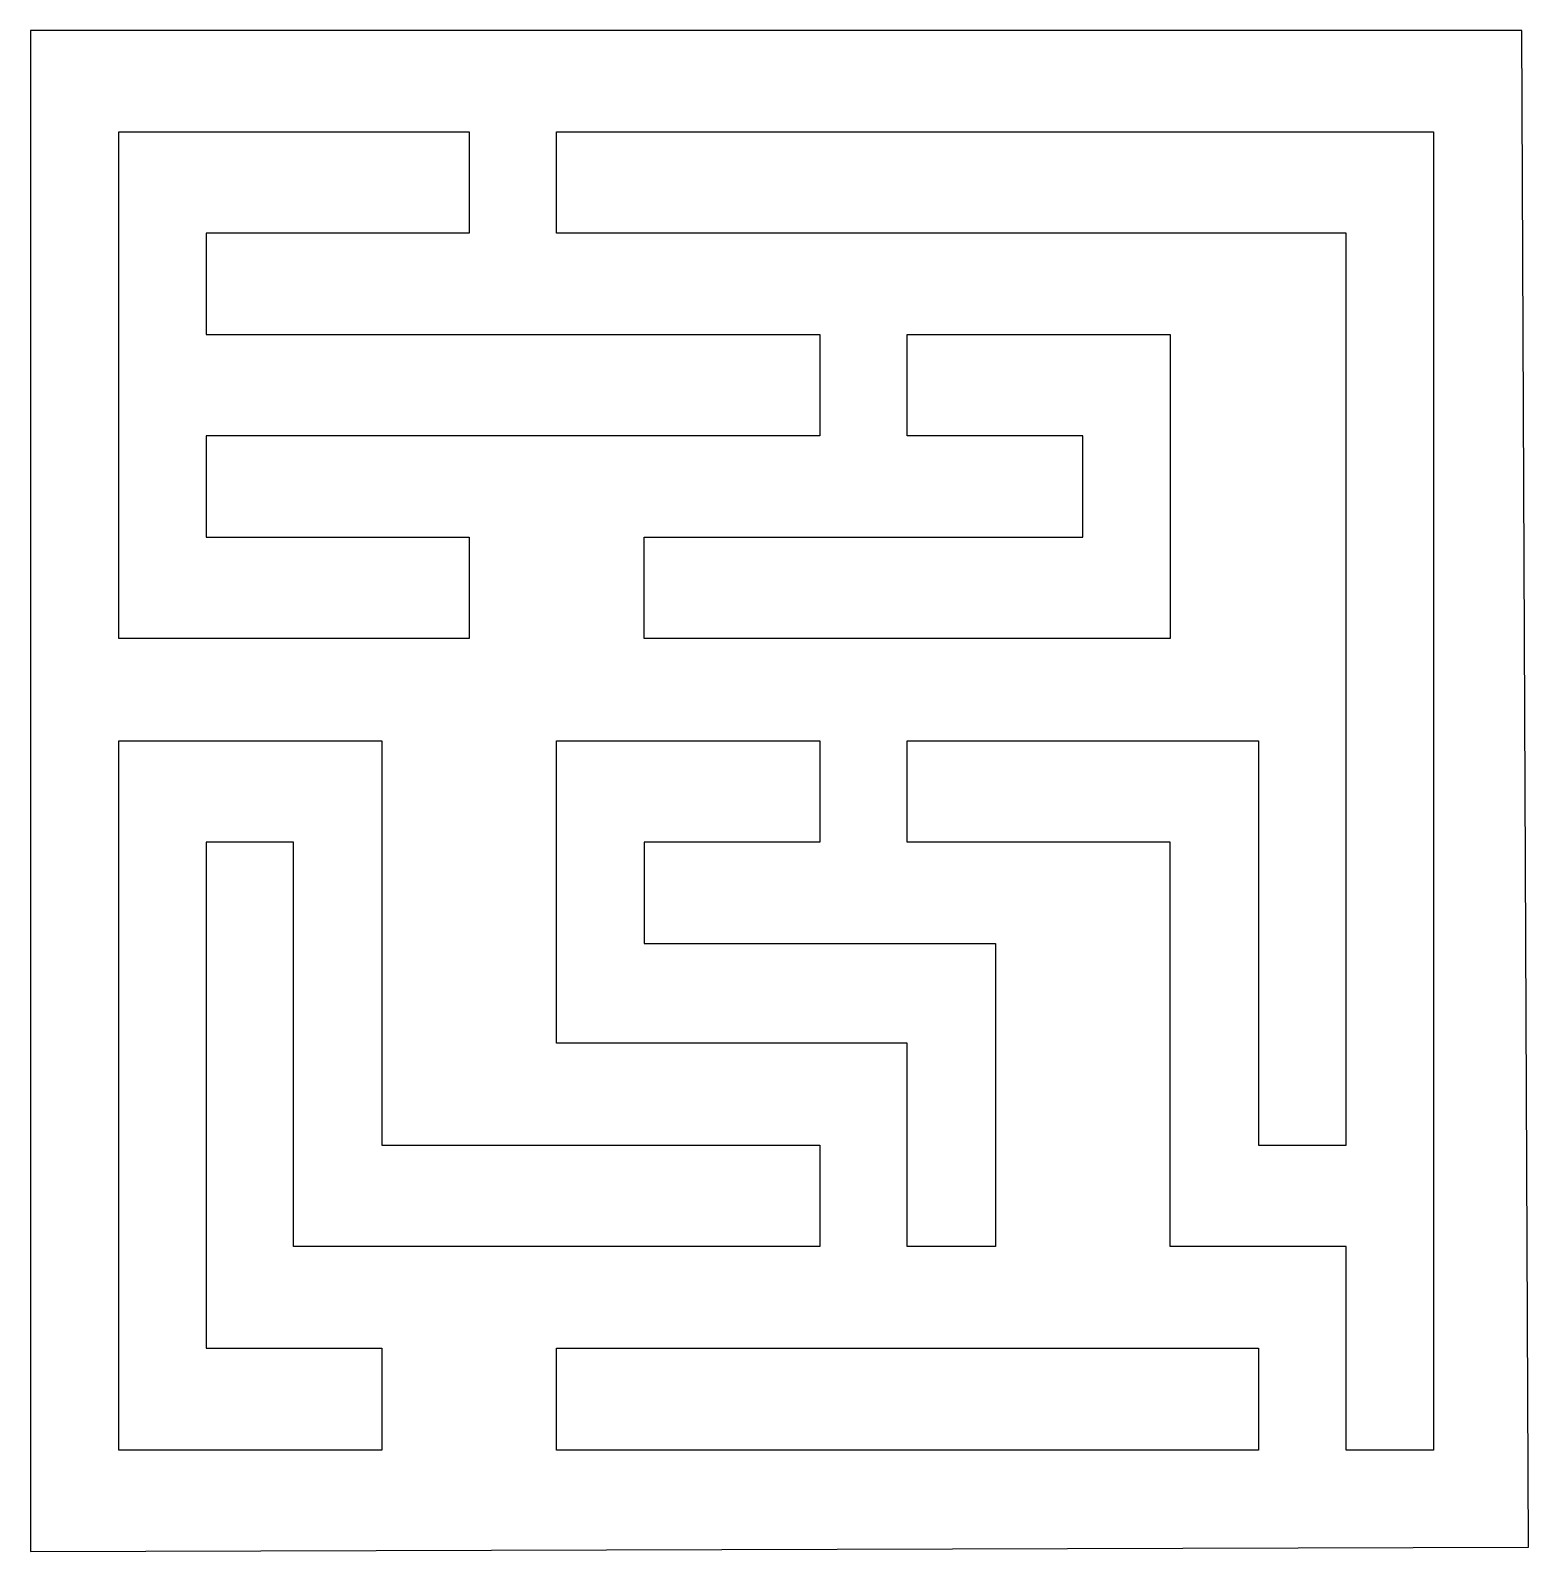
# Model space of a CAD drawing. Header units: centimetres. Extents: x -1.97 to 1.97, y -2 to 2.
import ezdxf

# ---------------------------------------------------------------- set-up
doc = ezdxf.new("R2010")
doc.units = ezdxf.units.CM
doc.header["$MEASUREMENT"] = 0
doc.layers.add('Layer 1', color=7, linetype='Continuous')

msp = doc.modelspace()

# ---------------------------------------------------------------- linework, layer by layer
at = {"layer": 'Layer 1', "color": 177}
for points, knots in [([(-1.96955, -2.00073), (-1.96955, -2.00073), (-1.96955, 2.00073), (-1.96955, 2.00073), (-1.96955, 2.00073), (-1.96955, 2.00073), (1.95152, 2.00073), (1.95152, 2.00073), (1.95152, 2.00073), (1.95152, 2.00073), (1.96955, -1.98933), (1.96955, -1.98933), (1.96955, -1.98933), (1.96955, -1.98933), (-1.96955, -2.00073), (-1.96955, -2.00073)], [0, 0, 0, 0, 0.2, 0.2, 0.2, 0.2, 0.4, 0.4, 0.4, 0.4, 0.6, 0.6, 0.6, 0.6, 1, 1, 1, 1]), ([(0.10591, 0.93429), (0.10591, 0.93429), (0.10591, 1.2009), (0.10591, 1.2009), (0.10591, 1.2009), (0.10591, 1.2009), (-1.50758, 1.2009), (-1.50758, 1.2009), (-1.50758, 1.2009), (-1.50758, 1.2009), (-1.50758, 1.46751), (-1.50758, 1.46751), (-1.50758, 1.46751), (-1.50758, 1.46751), (-0.81576, 1.46751), (-0.81576, 1.46751), (-0.81576, 1.46751), (-0.81576, 1.46751), (-0.81576, 1.73412), (-0.81576, 1.73412), (-0.81576, 1.73412), (-0.81576, 1.73412), (-1.73744, 1.73412), (-1.73744, 1.73412), (-1.73744, 1.73412), (-1.73744, 1.73412), (-1.73744, 0.40106), (-1.73744, 0.40106), (-1.73744, 0.40106), (-1.73744, 0.40106), (-0.81576, 0.40106), (-0.81576, 0.40106), (-0.81576, 0.40106), (-0.81576, 0.40106), (-0.81576, 0.66767), (-0.81576, 0.66767), (-0.81576, 0.66767), (-0.81576, 0.66767), (-1.50758, 0.66767), (-1.50758, 0.66767), (-1.50758, 0.66767), (-1.50758, 0.66767), (-1.50758, 0.93429), (-1.50758, 0.93429), (-1.50758, 0.93429), (-1.50758, 0.93429), (0.10591, 0.93429), (0.10591, 0.93429)], [0, 0, 0, 0, 0.0769231, 0.0769231, 0.0769231, 0.0769231, 0.1538462, 0.1538462, 0.1538462, 0.1538462, 0.2307692, 0.2307692, 0.2307692, 0.2307692, 0.3076923, 0.3076923, 0.3076923, 0.3076923, 0.3846154, 0.3846154, 0.3846154, 0.3846154, 0.4615385, 0.4615385, 0.4615385, 0.4615385, 0.5384615, 0.5384615, 0.5384615, 0.5384615, 0.6153846, 0.6153846, 0.6153846, 0.6153846, 0.6923077, 0.6923077, 0.6923077, 0.6923077, 0.7692308, 0.7692308, 0.7692308, 0.7692308, 0.8461538, 0.8461538, 0.8461538, 0.8461538, 1, 1, 1, 1]), ([(0.33577, -0.13444), (0.33577, -0.13444), (1.02759, -0.13444), (1.02759, -0.13444), (1.02759, -0.13444), (1.02759, -0.13444), (1.02759, -1.19861), (1.02759, -1.19861), (1.02759, -1.19861), (1.02759, -1.19861), (1.48955, -1.19861), (1.48955, -1.19861), (1.48955, -1.19861), (1.48955, -1.19861), (1.48955, -1.73411), (1.48955, -1.73411), (1.48955, -1.73411), (1.48955, -1.73411), (1.71941, -1.73411), (1.71941, -1.73411), (1.71941, -1.73411), (1.71941, -1.73411), (1.71941, 1.73412), (1.71941, 1.73412), (1.71941, 1.73412), (1.71941, 1.73412), (-0.58591, 1.73412), (-0.58591, 1.73412), (-0.58591, 1.73412), (-0.58591, 1.73412), (-0.58591, 1.46751), (-0.58591, 1.46751), (-0.58591, 1.46751), (-0.58591, 1.46751), (1.48955, 1.46751), (1.48955, 1.46751), (1.48955, 1.46751), (1.48955, 1.46751), (1.48955, -0.932), (1.48955, -0.932), (1.48955, -0.932), (1.48955, -0.932), (1.2597, -0.932), (1.2597, -0.932), (1.2597, -0.932), (1.2597, -0.932), (1.2597, 0.13217), (1.2597, 0.13217), (1.2597, 0.13217), (1.2597, 0.13217), (0.33577, 0.13217), (0.33577, 0.13217), (0.33577, 0.13217), (0.33577, 0.13217), (0.33577, -0.13444), (0.33577, -0.13444)], [0, 0, 0, 0, 0.0666667, 0.0666667, 0.0666667, 0.0666667, 0.1333333, 0.1333333, 0.1333333, 0.1333333, 0.2, 0.2, 0.2, 0.2, 0.2666667, 0.2666667, 0.2666667, 0.2666667, 0.3333333, 0.3333333, 0.3333333, 0.3333333, 0.4, 0.4, 0.4, 0.4, 0.4666667, 0.4666667, 0.4666667, 0.4666667, 0.5333333, 0.5333333, 0.5333333, 0.5333333, 0.6, 0.6, 0.6, 0.6, 0.6666667, 0.6666667, 0.6666667, 0.6666667, 0.7333333, 0.7333333, 0.7333333, 0.7333333, 0.8, 0.8, 0.8, 0.8, 0.8666667, 0.8666667, 0.8666667, 0.8666667, 1, 1, 1, 1]), ([(0.33577, 1.2009), (0.33577, 1.2009), (0.33577, 0.93429), (0.33577, 0.93429), (0.33577, 0.93429), (0.33577, 0.93429), (0.79773, 0.93429), (0.79773, 0.93429), (0.79773, 0.93429), (0.79773, 0.93429), (0.79773, 0.66767), (0.79773, 0.66767), (0.79773, 0.66767), (0.79773, 0.66767), (-0.35605, 0.66767), (-0.35605, 0.66767), (-0.35605, 0.66767), (-0.35605, 0.66767), (-0.35605, 0.40106), (-0.35605, 0.40106), (-0.35605, 0.40106), (-0.35605, 0.40106), (1.02759, 0.40106), (1.02759, 0.40106), (1.02759, 0.40106), (1.02759, 0.40106), (1.02759, 1.2009), (1.02759, 1.2009), (1.02759, 1.2009), (1.02759, 1.2009), (0.33577, 1.2009), (0.33577, 1.2009)], [0, 0, 0, 0, 0.1111111, 0.1111111, 0.1111111, 0.1111111, 0.2222222, 0.2222222, 0.2222222, 0.2222222, 0.3333333, 0.3333333, 0.3333333, 0.3333333, 0.4444444, 0.4444444, 0.4444444, 0.4444444, 0.5555556, 0.5555556, 0.5555556, 0.5555556, 0.6666667, 0.6666667, 0.6666667, 0.6666667, 0.7777778, 0.7777778, 0.7777778, 0.7777778, 1, 1, 1, 1]), ([(-1.27773, -1.19861), (-1.27773, -1.19861), (0.10591, -1.19861), (0.10591, -1.19861), (0.10591, -1.19861), (0.10591, -1.19861), (0.10591, -0.932), (0.10591, -0.932), (0.10591, -0.932), (0.10591, -0.932), (-1.04562, -0.932), (-1.04562, -0.932), (-1.04562, -0.932), (-1.04562, -0.932), (-1.04562, 0.13217), (-1.04562, 0.13217), (-1.04562, 0.13217), (-1.04562, 0.13217), (-1.73744, 0.13217), (-1.73744, 0.13217), (-1.73744, 0.13217), (-1.73744, 0.13217), (-1.73744, -1.73411), (-1.73744, -1.73411), (-1.73744, -1.73411), (-1.73744, -1.73411), (-1.04562, -1.73411), (-1.04562, -1.73411), (-1.04562, -1.73411), (-1.04562, -1.73411), (-1.04562, -1.46522), (-1.04562, -1.46522), (-1.04562, -1.46522), (-1.04562, -1.46522), (-1.50758, -1.46522), (-1.50758, -1.46522), (-1.50758, -1.46522), (-1.50758, -1.46522), (-1.50758, -0.13444), (-1.50758, -0.13444), (-1.50758, -0.13444), (-1.50758, -0.13444), (-1.27773, -0.13444), (-1.27773, -0.13444), (-1.27773, -0.13444), (-1.27773, -0.13444), (-1.27773, -1.19861), (-1.27773, -1.19861)], [0, 0, 0, 0, 0.0769231, 0.0769231, 0.0769231, 0.0769231, 0.1538462, 0.1538462, 0.1538462, 0.1538462, 0.2307692, 0.2307692, 0.2307692, 0.2307692, 0.3076923, 0.3076923, 0.3076923, 0.3076923, 0.3846154, 0.3846154, 0.3846154, 0.3846154, 0.4615385, 0.4615385, 0.4615385, 0.4615385, 0.5384615, 0.5384615, 0.5384615, 0.5384615, 0.6153846, 0.6153846, 0.6153846, 0.6153846, 0.6923077, 0.6923077, 0.6923077, 0.6923077, 0.7692308, 0.7692308, 0.7692308, 0.7692308, 0.8461538, 0.8461538, 0.8461538, 0.8461538, 1, 1, 1, 1]), ([(0.10591, 0.13217), (0.10591, 0.13217), (-0.58591, 0.13217), (-0.58591, 0.13217), (-0.58591, 0.13217), (-0.58591, 0.13217), (-0.58591, -0.66311), (-0.58591, -0.66311), (-0.58591, -0.66311), (-0.58591, -0.66311), (0.33577, -0.66311), (0.33577, -0.66311), (0.33577, -0.66311), (0.33577, -0.66311), (0.33577, -1.19861), (0.33577, -1.19861), (0.33577, -1.19861), (0.33577, -1.19861), (0.56788, -1.19861), (0.56788, -1.19861), (0.56788, -1.19861), (0.56788, -1.19861), (0.56788, -0.40105), (0.56788, -0.40105), (0.56788, -0.40105), (0.56788, -0.40105), (-0.35605, -0.40105), (-0.35605, -0.40105), (-0.35605, -0.40105), (-0.35605, -0.40105), (-0.35605, -0.13444), (-0.35605, -0.13444), (-0.35605, -0.13444), (-0.35605, -0.13444), (0.10591, -0.13444), (0.10591, -0.13444), (0.10591, -0.13444), (0.10591, -0.13444), (0.10591, 0.13217), (0.10591, 0.13217)], [0, 0, 0, 0, 0.0909091, 0.0909091, 0.0909091, 0.0909091, 0.1818182, 0.1818182, 0.1818182, 0.1818182, 0.2727273, 0.2727273, 0.2727273, 0.2727273, 0.3636364, 0.3636364, 0.3636364, 0.3636364, 0.4545455, 0.4545455, 0.4545455, 0.4545455, 0.5454545, 0.5454545, 0.5454545, 0.5454545, 0.6363636, 0.6363636, 0.6363636, 0.6363636, 0.7272727, 0.7272727, 0.7272727, 0.7272727, 0.8181818, 0.8181818, 0.8181818, 0.8181818, 1, 1, 1, 1]), ([(1.2597, -1.46522), (1.2597, -1.46522), (-0.58591, -1.46522), (-0.58591, -1.46522), (-0.58591, -1.46522), (-0.58591, -1.46522), (-0.58591, -1.73411), (-0.58591, -1.73411), (-0.58591, -1.73411), (-0.58591, -1.73411), (1.2597, -1.73411), (1.2597, -1.73411), (1.2597, -1.73411), (1.2597, -1.73411), (1.2597, -1.46522), (1.2597, -1.46522)], [0, 0, 0, 0, 0.2, 0.2, 0.2, 0.2, 0.4, 0.4, 0.4, 0.4, 0.6, 0.6, 0.6, 0.6, 1, 1, 1, 1])]:
    msp.add_open_spline(points, degree=3, knots=knots, dxfattribs=at)

doc.saveas('drawing.dxf')
